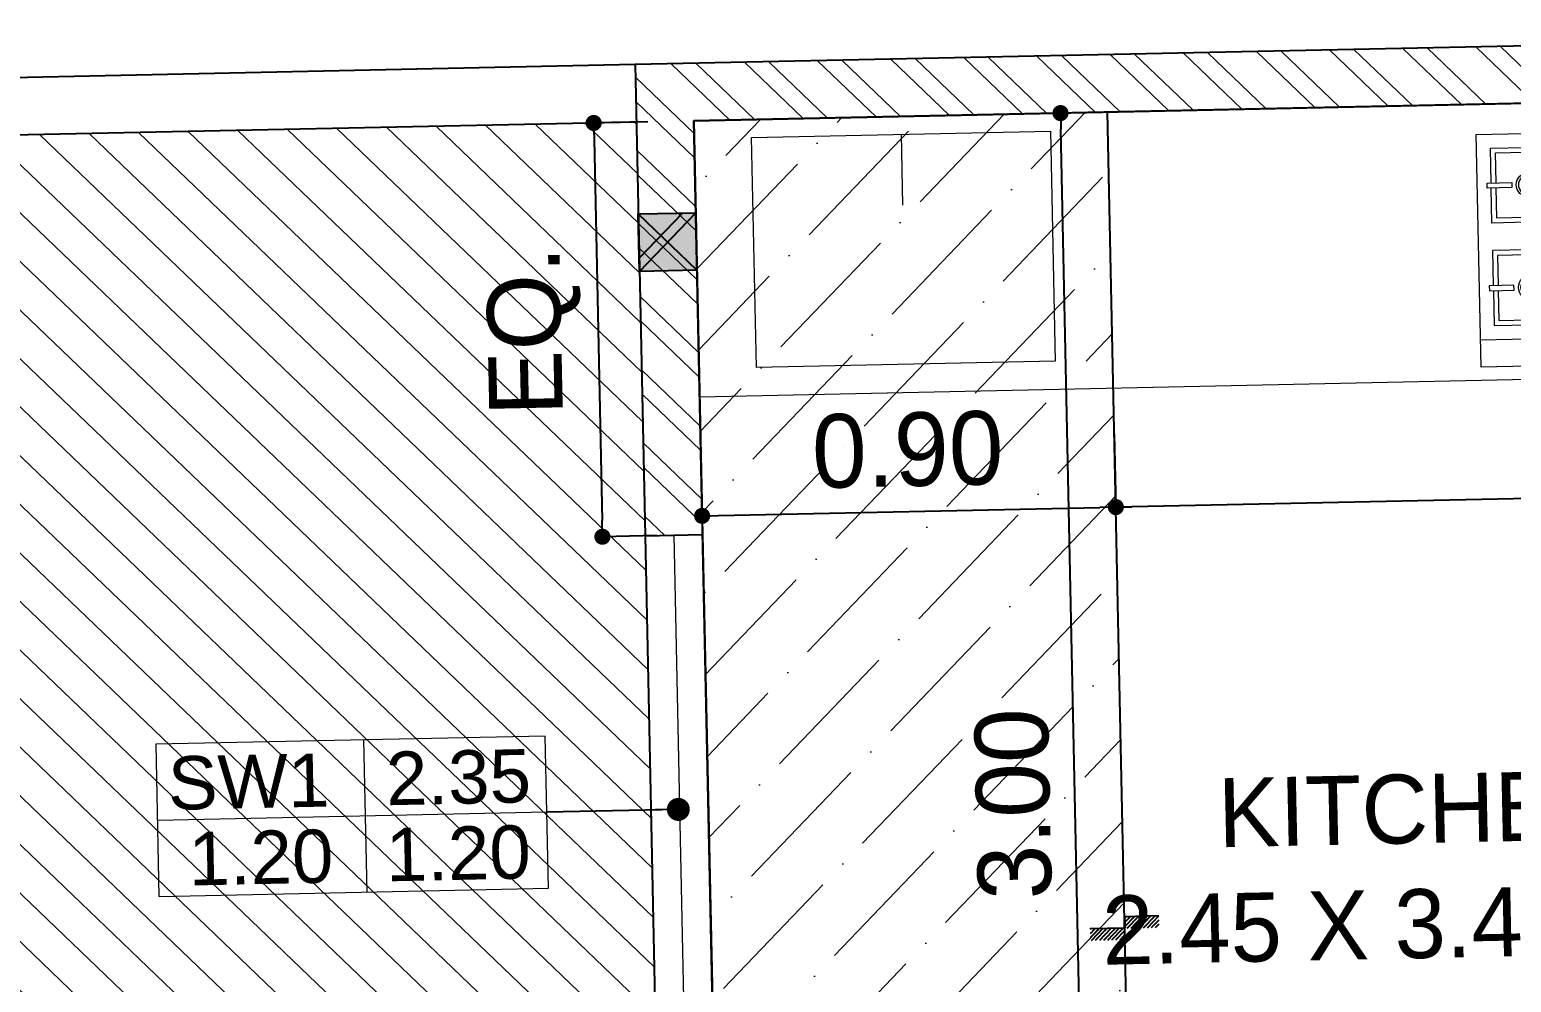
# Model space of a CAD drawing. Header units: metres. Extents: x 494 to 1845, y -666 to 1061.
# Drawn here: x 1412.5269 to 1412.8212, y 238.4526 to 238.6418 of the extents above; entities that cross this region are included whole.
import ezdxf

# ---------------------------------------------------------------- set-up
doc = ezdxf.new("R2010")
doc.units = ezdxf.units.M
doc.header["$MEASUREMENT"] = 0
doc.linetypes.add('1', pattern=[0])
doc.layers.get('Defpoints').update_dxf_attribs({"color": 12})
for name, color, linetype in [('A-AREA', 1, 'Continuous'), ('COLUMN', 1, 'Continuous'), ('TILE DROP', 180, '1'), ('VDA-TEXT', 250, '1'), ('VDA-WALL BELOW', 8, 'Continuous')]:
    doc.layers.add(name, color=color, linetype=linetype)
for name, color, linetype, lineweight in [('A-Furniture', 8, 'Continuous', 13), ('A-Wall Hatch', 8, 'Continuous', 9), ('DIMENSION', 8, 'Continuous', 5), ('VDA-DW TAGS', 4, 'Continuous', 9), ('VDA-FURNITURE', 8, 'Continuous', 13), ('VDA-HATCH', 8, 'Continuous', 9), ('VDA-WALL', 250, 'Continuous', 25), ('VDA-WINDOW', 5, 'Continuous', 9)]:
    doc.layers.add(name, color=color, linetype=linetype, lineweight=lineweight)
doc.styles.add('arial', font='arial.ttf', dxfattribs={"height": 0.3})
doc.styles.add('RS', font='GOTHIC.TTF')
doc.dimstyles.new('SMALL-1', dxfattribs={"dimtxt": 0.16, "dimasz": 0.035, "dimexe": 0, "dimexo": 0.1, "dimgap": 0.05, "dimtad": 1, "dimzin": 0, "dimdsep": 46, "dimtxsty": 'RS', "dimblk": 'DOT', "dimcen": 2.5, "dimclrd": 256, "dimclre": 256, "dimclrt": 5, "dimadec": 0, "dimazin": 0, "dimtfac": 1, "dimtdec": 3, "dimtofl": 0, "dimtmove": 0, "dimatfit": 3, "dimfxl": 0, "dimtolj": 1, "dimtzin": 0, "dimarcsym": 0})
pattern_1 = [(45, (1152.758408798573, 282.9493043231583), (-0.1104854345604985, 0.1104854345604985), [])]
pattern_2 = [(135.0000000000001, (-4.440892098500626e-16, 0.375), (-0.004419417382415919, -0.004419417382415927), [])]

# ---------------------------------------------------------------- blocks, each defined once
blk = doc.blocks.new('6555kkm')
at = {"lineweight": 30}
h = blk.add_hatch(color=5, dxfattribs=at)
h.dxf.hatch_style = 1
h.paths.add_polyline_path([(1152.883408798573, 282.9493043231583), (1152.758408798573, 282.9493043231583), (1152.758408798573, 283.0743043231584), (1152.883408798573, 283.0743043231584)])
h = blk.add_hatch()
h.set_pattern_fill('ANSI31', color=5, scale=1.250000000001137)
h.set_pattern_definition(pattern_1)
h.paths.add_polyline_path([(1152.758408798573, 283.0743043231584), (1152.883408798573, 283.0743043231584), (1152.883408798573, 282.9493043231583), (1152.758408798573, 282.9493043231583)])
h = blk.add_hatch()
h.set_pattern_fill('ANSI31', color=5, scale=1.250000000001137)
h.set_pattern_definition(pattern_1)
h.paths.add_polyline_path([(1152.758408798573, 283.0743043231584), (1152.883408798573, 283.0743043231584), (1152.883408798573, 282.9493043231583), (1152.758408798573, 282.9493043231583)])
at = {"layer": 'COLUMN', "color": 5, "lineweight": 25}
for p, q in [((1152.758408798573, 282.9493043231583), (1152.883408798573, 283.0743043231584)), ((1152.883408798573, 282.9493043231583), (1152.758408798573, 283.0743043231584))]:
    blk.add_line(p, q, dxfattribs=at)
blk.add_lwpolyline([(1152.758408798573, 283.0743043231584), (1152.883408798573, 283.0743043231584), (1152.883408798573, 282.9493043231583), (1152.758408798573, 282.9493043231583)], close=True, dxfattribs=at)
blk = doc.blocks.new('zw$417C')
at = {"layer": 'COLUMN', "color": 8, "lineweight": 30}
blk.add_blockref('6555kkm', (-1107.771030042973, -272.7117100724099, 1.252648577171225e-06), dxfattribs=at)
blk = doc.blocks.new('zw$80F')
at = {"layer": 'A-Furniture', "extrusion": (0.0001700572638900426, -4.782336523538391e-05, 0.9999999843967263)}
blk.add_line((0.06005996465682983, 0.4461597442859784, 4.547967870777294e-07), (0.06005996465682983, 2.328306436538696e-10), dxfattribs=at)
at = {"layer": 'A-Furniture', "extrusion": (0.0001700572638900425, -4.78233652353839e-05, 0.9999999843967262), "elevation": -1.066843014996266e-05}
for points in [[(0.5062197120860219, 3.37604433298111e-09), (1.862645149230957e-09, -6.984919309616089e-10), (-9.313225746154785e-10, 0.4461597438203171), (0.5062197092920542, 0.4461597478948534)], [(0.1769623979926109, 0.4247097575571388), (0.1662374036386609, 0.4247097574407235), (0.1662374045699835, 0.3710847881156951), (0.1769623979926109, 0.3710847882321104)], [(0.3893172759562731, 0.4247097591869533), (0.4000422693789005, 0.4247097593033686), (0.4000422703102231, 0.3710847899783403), (0.3893172759562731, 0.3710847899783403)], [(0.08150995336472988, 0.3292573114158586), (0.0815099524334073, 0.3399823053041473), (0.1351349223405123, 0.3399823056533933), (0.1351349223405123, 0.3292573118815199)], [(0.2616898501291871, 0.3399823067011312), (0.2616898501291871, 0.3292573128128424), (0.2080648802220821, 0.3292573124635965), (0.2080648802220821, 0.3399823062354699)], [(0.3045898247510195, 0.3399823070503771), (0.3045898256823421, 0.3292573131620884), (0.3582147946581244, 0.3292573136277497), (0.3582147946581244, 0.3399823075160384)], [(0.4847697224467993, 0.3292573146754876), (0.4847697224467993, 0.3399823085637763), (0.4311447525396943, 0.339982308098115), (0.4311447525396943, 0.3292573142098263)], [(0.1662374055013061, 0.2445298605598509), (0.1769623989239335, 0.2445298606762663), (0.1769623989239335, 0.2981548300012946), (0.1662374045699835, 0.2981548298848793)], [(0.4000422712415457, 0.2445298625389114), (0.3893172778189182, 0.2445298624224961), (0.3893172768875957, 0.2981548317475244), (0.4000422712415457, 0.2981548317475244)], [(0.1662374055013061, 0.2016298851231113), (0.1769623989239335, 0.2016298852395266), (0.1769623998552561, 0.1480049159144983), (0.1662374055013061, 0.1480049159144983)], [(0.4000422712415457, 0.2016298869857565), (0.3893172778189182, 0.2016298869857565), (0.3893172778189182, 0.1480049176607281), (0.4000422721728683, 0.1480049177771434)], [(0.08150995429605246, 0.1169024329865351), (0.08150995429605246, 0.1061774390982464), (0.1351349242031574, 0.1061774395639077), (0.1351349242031574, 0.1169024334521964)], [(0.2616898519918323, 0.1061774406116456), (0.2616898510605097, 0.116902434383519), (0.2080648820847273, 0.116902434034273), (0.2080648820847273, 0.1061774401459843)], [(0.3045898266136646, 0.1061774409608915), (0.3045898266136646, 0.116902434732765), (0.3582147965207696, 0.1169024351984262), (0.3582147965207696, 0.1061774413101375)], [(0.4847697233781219, 0.1169024362461641), (0.4847697243094444, 0.1061774423578754), (0.4311447544023395, 0.1061774418922141), (0.4311447544023395, 0.1169024357805029)], [(0.1769624007865787, 0.02144998835865408), (0.1662374073639512, 0.02144998835865408), (0.1662374064326286, 0.07507495756726712), (0.1769624007865787, 0.07507495768368244)], [(0.3893172787502408, 0.02144999010488391), (0.4000422731041908, 0.02144999022129923), (0.4000422721728683, 0.07507495954632759), (0.3893172787502408, 0.07507495942991227)]]:
    blk.add_lwpolyline(points, close=True, dxfattribs=at)
for points in [[(0.1662374036386609, 0.4161297623068094), (0.09008994698524475, 0.4161297617247328), (0.09008994791656733, 0.3399823053041473)], [(0.1662374036386609, 0.405404768534936), (0.1008149413391948, 0.4054047679528594), (0.1008149422705173, 0.3399823054205626)], [(0.2531098546460271, 0.3399823067011312), (0.2531098537147045, 0.4161297630053014), (0.1769623979926109, 0.4161297624232247)], [(0.2423848612233996, 0.3399823065847158), (0.2423848602920771, 0.4054047691170126), (0.1769623979926109, 0.405404768534936)], [(0.3131698202341795, 0.3399823071667925), (0.3131698193028569, 0.416129763587378), (0.3893172759562731, 0.4161297641694546)], [(0.3238948136568069, 0.3399823071667925), (0.3238948136568069, 0.4054047698155046), (0.3893172759562731, 0.4054047702811658)], [(0.4000422703102231, 0.4161297642858699), (0.4761897260323167, 0.4161297648679465), (0.4761897269636393, 0.339982308447361)], [(0.4000422703102231, 0.4054047703975812), (0.4654647326096892, 0.4054047708632424), (0.4654647326096892, 0.3399823083309457)], [(0.09008994791656733, 0.3292573115322739), (0.0900899488478899, 0.2531098551116884), (0.1662374055013061, 0.253109855693765)], [(0.1008149422705173, 0.3292573115322739), (0.1008149422705173, 0.2638348489999771), (0.1662374045699835, 0.2638348495820537)], [(0.1769623989239335, 0.2531098558101803), (0.2531098555773497, 0.2531098563922569), (0.2531098546460271, 0.3292573128128424)], [(0.1769623989239335, 0.2638348495820537), (0.2423848612233996, 0.2638348501641303), (0.2423848612233996, 0.3292573126964271)], [(0.3893172768875957, 0.2531098574399948), (0.3131698211655021, 0.2531098568579182), (0.3131698202341795, 0.3292573132785037)], [(0.3893172768875957, 0.2638348513282835), (0.3238948145881295, 0.2638348508626223), (0.3238948145881295, 0.329257313394919)], [(0.4761897269636393, 0.3292573145590723), (0.4761897278949618, 0.2531098581384867), (0.4000422712415457, 0.2531098575564101)], [(0.4654647335410118, 0.3292573144426569), (0.4654647335410118, 0.2638348519103602), (0.4000422712415457, 0.2638348514446989)], [(0.09008994977921247, 0.1169024331029505), (0.0900899488478899, 0.1930498894071206), (0.1662374055013061, 0.1930498901056126)], [(0.1008149432018399, 0.1169024331029505), (0.1008149432018399, 0.1823248956352472), (0.1662374055013061, 0.1823248962173238)], [(0.1769623998552561, 0.1930498901056126), (0.2531098555773497, 0.1930498908041045), (0.2531098565086722, 0.116902434383519)], [(0.1769623998552561, 0.1823248963337392), (0.2423848621547222, 0.1823248967994004), (0.2423848621547222, 0.1169024342671037)], [(0.3893172778189182, 0.1930498918518424), (0.3131698211655021, 0.1930498912697658), (0.3131698220968246, 0.1169024348491803)], [(0.3893172778189182, 0.1823248979635537), (0.3238948155194521, 0.1823248974978924), (0.3238948155194521, 0.1169024349655956)], [(0.4761897288262844, 0.1169024361297488), (0.4761897278949618, 0.1930498925503343), (0.4000422712415457, 0.1930498919682577)], [(0.4654647344723344, 0.1169024361297488), (0.4654647344723344, 0.1823248986620456), (0.4000422721728683, 0.182324898079969)], [(0.1662374064326286, 0.03002998337615281), (0.09008995071053505, 0.0300299827940762), (0.09008994977921247, 0.1061774392146617)], [(0.1662374064326286, 0.04075497726444155), (0.1008149441331625, 0.04075497679878026), (0.1008149441331625, 0.106177439331077)], [(0.2531098565086722, 0.1061774404952303), (0.2531098574399948, 0.03002998407464474), (0.1769624007865787, 0.03002998349256814)], [(0.2423848630860448, 0.1061774403788149), (0.2423848630860448, 0.04075497784651816), (0.1769624007865787, 0.04075497738085687)], [(0.3131698220968246, 0.1061774409608915), (0.3131698230281472, 0.03002998454030603), (0.3893172787502408, 0.03002998523879796)], [(0.3238948155194521, 0.1061774410773069), (0.3238948164507747, 0.04075497854501009), (0.3893172787502408, 0.04075497901067138)], [(0.4000422731041908, 0.03002998523879796), (0.476189729757607, 0.03002998593728989), (0.4761897288262844, 0.1061774423578754)], [(0.4000422731041908, 0.0407549791270867), (0.465464735403657, 0.04075497970916331), (0.4654647344723344, 0.1061774422414601)]]:
    blk.add_lwpolyline(points, dxfattribs=at)
at = {"layer": 'A-Furniture', "extrusion": (0.0001700572638900425, -4.78233652353839e-05, 0.9999999843967262)}
for centre, radius in [((0.1715999056494323, 0.3346198096294238, -1.066843017786334e-05), 0.0268124846496025), ((0.1715999056494323, 0.3346198096294238, -1.066843017786334e-05), 0.0214499877197444), ((0.3946797728108046, 0.3346198113756665, -1.066843070753518e-05), 0.0268124846496025), ((0.3946797728108046, 0.3346198113756665, -1.066843070753518e-05), 0.0214499877197444), ((0.03002998689591295, 0.2874298348837457, -1.066842961552334e-05), 0.0107249938598722), ((0.03002998724480616, 0.2445298600964426, -1.066843031405722e-05), 0.0107249938598722), ((0.03002998759369927, 0.201629884028573, -1.066843038291535e-05), 0.0107249938598722), ((0.03002998794259228, 0.1587299092412676, -1.066842994458029e-05), 0.0107249938598722), ((0.1715999074636763, 0.111539937405965, -1.066842962649786e-05), 0.0268124846496025), ((0.1715999074636763, 0.111539937405965, -1.066842962649786e-05), 0.0214499877197444), ((0.3946797746250487, 0.1115399385701247, -1.066843035570653e-05), 0.0268124846496025), ((0.3946797746250487, 0.1115399385701247, -1.066843035570653e-05), 0.0214499877197444)]:
    blk.add_circle(centre, radius, dxfattribs=at)
blk = doc.blocks.new('zw$9BC4')
at = {"layer": 'VDA-FURNITURE'}
blk.add_line((0.3249999999992728, 0), (0.3249999999992728, 0.1543660874788961), dxfattribs=at)
blk.add_lwpolyline([(0, 0), (0.6499999999985455, 0), (0.6499999999985455, 0.5000000000007274), (0, 0.5000000000007274)], close=True, dxfattribs=at)
blk = doc.blocks.new('_Dot')
at = {"color": 0, "linetype": 'ByBlock', "lineweight": -2}
blk.add_line((-0.5, 0), (-1, 0), dxfattribs=at)
at = {"color": 0, "linetype": 'ByBlock', "const_width": 0.5}
blk.add_lwpolyline([(-0.25, 0, 1), (0.25, 0, 1)], format="xyb", close=True, dxfattribs=at)
blk = doc.blocks.new('*D417')
at = {"layer": 'Defpoints', "color": 0, "transparency": 16777216}
for p in [(4.212751843510205, 1.544171315403275), (4.31503673610132, 1.544171315403275), (4.31503673610132, -1.455828684596781)]:
    blk.add_point(p, dxfattribs=at)
at = {"layer": 'DIMENSION', "lineweight": -2, "transparency": 16777216}
for p, q in [((4.21503673610132, 1.544171315403275), (4.212751843510205, 1.544171315403275)), ((4.212751843510205, -1.420828684596781), (4.212751843510205, 1.509171315403276)), ((4.21503673610132, -1.455828684596781), (4.212751843510205, -1.455828684596781))]:
    blk.add_line(p, q, dxfattribs=at)
at = {"layer": 'DIMENSION', "lineweight": -2, "transparency": 16777216, "xscale": 0.035, "yscale": 0.035, "zscale": 0.035}
for p, rotation in [((4.212751843510205, 1.544171315403275), 90), ((4.212751843510205, -1.455828684596781), 270)]:
    blk.add_blockref('_Dot', p, dxfattribs=dict(at, rotation=rotation))
at = {"layer": 'DIMENSION', "color": 5, "transparency": 16777216, "insert": (4.078727370362686, 0.04417131540324704), "char_height": 0.16, "attachment_point": 5, "rotation": 90, "style": 'RS'}
blk.add_mtext('\\A1;3.00', dxfattribs=at)
blk = doc.blocks.new('*D418')
at = {"layer": 'Defpoints', "color": 0, "transparency": 16777216}
for p in [(3.415036736101229, 0.9441713154047306), (4.31503673610132, 0.9441713154047306), (4.31503673610132, 0.6849889876941688)]:
    blk.add_point(p, dxfattribs=at)
at = {"layer": 'DIMENSION', "lineweight": -2, "transparency": 16777216}
for p, q in [((3.415036736101229, 0.8441713154047307), (3.415036736101229, 0.6849889876941688)), ((4.31503673610132, 0.8441713154047307), (4.31503673610132, 0.6849889876941688)), ((3.450036736101229, 0.6849889876941688), (4.280036736101319, 0.6849889876941688))]:
    blk.add_line(p, q, dxfattribs=at)
at = {"layer": 'DIMENSION', "lineweight": -2, "transparency": 16777216, "xscale": 0.035, "yscale": 0.035, "zscale": 0.035, "rotation": 180}
blk.add_blockref('_Dot', (3.415036736101229, 0.6849889876941688), dxfattribs=at)
at = {"layer": 'DIMENSION', "lineweight": -2, "transparency": 16777216, "xscale": 0.035, "yscale": 0.035, "zscale": 0.035}
blk.add_blockref('_Dot', (4.31503673610132, 0.6849889876941688), dxfattribs=at)
at = {"layer": 'DIMENSION', "color": 5, "transparency": 16777216, "insert": (3.865036736101274, 0.8190134608416875), "char_height": 0.16, "attachment_point": 5, "style": 'RS'}
blk.add_mtext('\\A1;0.90', dxfattribs=at)
blk = doc.blocks.new('*D419')
at = {"layer": 'Defpoints', "color": 0, "transparency": 16777216}
for p in [(4.31503673610132, 0.9441713154047306), (6.765036736101365, 0.9441713154047306), (4.31503673610132, 0.6849889876941688)]:
    blk.add_point(p, dxfattribs=at)
at = {"layer": 'DIMENSION', "lineweight": -2, "transparency": 16777216}
for p, q in [((4.31503673610132, 0.8441713154047307), (4.31503673610132, 0.6849889876941688)), ((6.765036736101365, 0.8441713154047307), (6.765036736101365, 0.6849889876941688)), ((6.730036736101365, 0.6849889876941688), (4.35003673610132, 0.6849889876941688))]:
    blk.add_line(p, q, dxfattribs=at)
at = {"layer": 'DIMENSION', "lineweight": -2, "transparency": 16777216, "xscale": 0.035, "yscale": 0.035, "zscale": 0.035, "rotation": 180}
blk.add_blockref('_Dot', (4.31503673610132, 0.6849889876941688), dxfattribs=at)
at = {"layer": 'DIMENSION', "lineweight": -2, "transparency": 16777216, "xscale": 0.035, "yscale": 0.035, "zscale": 0.035}
blk.add_blockref('_Dot', (6.765036736101365, 0.6849889876941688), dxfattribs=at)
at = {"layer": 'DIMENSION', "color": 5, "transparency": 16777216, "insert": (5.540036736101342, 0.8190134608416875), "char_height": 0.16, "attachment_point": 5, "style": 'RS'}
blk.add_mtext('\\A1;2.45', dxfattribs=at)
blk = doc.blocks.new('*D440')
at = {"layer": 'Defpoints', "color": 0, "transparency": 16777216}
for p in [(3.415036736101229, 1.544171315403275), (3.197202062278393, 0.6441713154031845), (3.415036736101229, 0.6441713154031845)]:
    blk.add_point(p, dxfattribs=at)
at = {"layer": 'DIMENSION', "lineweight": -2, "transparency": 16777216}
for p, q in [((3.315036736101229, 1.544171315403275), (3.197202062278393, 1.544171315403275)), ((3.197202062278393, 1.509171315403276), (3.197202062278393, 0.6791713154031845)), ((3.315036736101229, 0.6441713154031845), (3.197202062278393, 0.6441713154031845))]:
    blk.add_line(p, q, dxfattribs=at)
at = {"layer": 'DIMENSION', "lineweight": -2, "transparency": 16777216, "xscale": 0.035, "yscale": 0.035, "zscale": 0.035}
for p, rotation in [((3.197202062278393, 1.544171315403275), 90), ((3.197202062278393, 0.6441713154031845), 270)]:
    blk.add_blockref('_Dot', p, dxfattribs=dict(at, rotation=rotation))
at = {"layer": 'DIMENSION', "color": 5, "transparency": 16777216, "insert": (3.058881192122037, 1.09417131540323), "char_height": 0.16, "attachment_point": 5, "rotation": 90, "style": 'RS'}
blk.add_mtext('\\A1;EQ.', dxfattribs=at)
blk = doc.blocks.new('SW1 F')
at = {"layer": 'VDA-DW TAGS'}
for p, q in [((1527.369745910431, 323.1431719988803), (1527.369745910431, 323.4740465886106)), ((1527.764486114183, 323.3086092937455), (1526.917202292456, 323.3086092937455))]:
    blk.add_line(p, q, dxfattribs=at)
blk.add_lwpolyline([(1527.764486114183, 323.4740465886106), (1526.917202292456, 323.4740465886106), (1526.917202292456, 323.1431719988803), (1527.764486114183, 323.1431719988803)], close=True, dxfattribs=at)
at = {"layer": 'VDA-DW TAGS', "char_height": 0.1159809851405905, "attachment_point": 8, "style": 'arial'}
for s, insert, width in [('SW1', (1527.117416534167, 323.3292707131376), 0.2822932409837917), ('2.35', (1527.573862303217, 323.3292707131376), 0.2822932409837917), ('1.20', (1527.140537899848, 323.1638334182725), 0.275840167237977), ('1.20', (1527.569960152135, 323.1638334182725), 0.3661736348513708)]:
    blk.add_mtext(s, dxfattribs=dict(at, insert=insert, width=width))
blk = doc.blocks.new('TT-level diff-flat-14')
at = {"layer": 'TILE DROP'}
h = blk.add_hatch(dxfattribs=at)
h.set_pattern_fill('ANSI31', color=256, scale=0.05, angle=90.00000000000006, style=0)
h.set_pattern_definition(pattern_2)
h.paths.add_polyline_path([(-0.07499999999998863, 0.02500000000000568), (-0.07499999999998863, 0), (0, 0), (0, 0.02500000000000568)])
h = blk.add_hatch(dxfattribs=at)
h.set_pattern_fill('ANSI31', color=256, scale=0.05, angle=90.00000000000006, style=0)
h.set_pattern_definition(pattern_2)
h.paths.add_polyline_path([(0, 0), (0, -0.02500000000000568), (0.07499999999998863, -0.02500000000000568), (0.07499999999998863, 0)])
for points in [[(0, 0), (-0.07499999999998863, 0)], [(0.07499999999998863, -0.02500000000000568), (0, -0.02500000000000568), (0, 0), (-0.07499999999998863, 0)]]:
    blk.add_lwpolyline(points, dxfattribs=at)
blk = doc.blocks.new('AFDADSFADSF')
at = {"layer": 'A-Wall Hatch', "ltscale": 0.1}
h = blk.add_hatch(dxfattribs=at)
h.set_pattern_fill('ANSI32', color=256, scale=0.3, angle=270)
h.set_pattern_definition([(315, (5.06503673610132, -8.955828684596781), (0.07954951288348662, 0.07954951288348659), []), (315, (5.06503673610132, -9.008861693096776), (0.07954951288348662, 0.07954951288348659), [])])
h.paths.add_polyline_path([(3.290036736101229, 0.6441713154032414), (3.415036736101229, 0.6441713154032414), (3.415036736101229, 1.544171315403275), (6.765036736101365, 1.544171315403275), (6.765036736101365, -1.880828684596736), (5.515036736101365, -1.880828684596736), (5.515036736101365, -2.005828684596736), (7.240036736101274, -2.005828684596736), (7.240036736101274, -1.880828684596736), (6.890036736101365, -1.880828684596736), (6.890036736101365, -0.5308286845967132), (7.240036736101274, -0.5308286845967132), (7.240036736101274, -0.4058286845967132), (6.890036736101365, -0.4058286845967132), (6.890036736101365, 1.669171315403275), (3.290036736101229, 1.669171315403275)])
h.paths.add_polyline_path([(-1.30996326389868, -6.805828684596747), (-1.18496326389868, -6.805828684596747), (-1.184963263898683, 0.9441713154031959), (0.1650367361012286, 0.9441713154031959), (0.1650367361012286, -0.005828684596792755), (0.2900367361012286, -0.005828684596792755), (0.2900367361012286, 1.069171315403196), (-1.30996326389868, 1.069171315403196)])
h.paths.add_polyline_path([(-0.4349632638986805, -1.580828684596781), (1.81503673610132, -1.580828684596781), (1.81503673610132, -4.455828684596781), (1.94003673610132, -4.455828684596781), (1.94003673610132, -1.580828684596781), (2.31503673610132, -1.580828684596781), (2.31503673610132, -1.455828684596781), (0.2900367361012286, -1.455828684596781), (0.2900367361012286, -0.6058286845968155), (0.1650367361012286, -0.6058286845968155), (0.1650367361012286, -1.455828684596781), (-0.4349632638986805, -1.455828684596781)])
h.paths.add_polyline_path([(2.84003673610141, -5.480828684596759), (4.94003673610132, -5.480828684596759), (4.94003673610132, -8.955828684596781), (5.06503673610132, -8.955828684596781), (5.06503673610132, -5.355828684596759), (2.84003673610141, -5.355828684596759)])
h.paths.add_polyline_path([(7.365036736101274, -5.480828684596759), (7.365036736101274, -7.40582868459677), (7.490036736101274, -7.40582868459677), (7.490036736101274, -5.480828684596759), (8.365036736101274, -5.480828684596759), (8.365036736101274, -0.4058286845967132), (8.240036736101274, -0.4058286845967132), (8.240036736101274, -5.355828684596759), (7.365036736101274, -5.355828684596759)])
h.paths.add_polyline_path([(2.915036736101229, -1.580689237993226), (2.915036736101229, -1.455828684596781), (3.290036736101229, -1.455828684596781), (3.290036736101229, -0.5558286845968041), (3.415036736101229, -0.5558286845968041), (3.415036736101229, -1.455828684596781), (4.31503673610132, -1.455828684596781), (4.31503673610132, -2.005828684596793), (4.19003673610132, -2.005828684596793), (4.19003673610132, -1.580828684596781), (3.415036736101229, -1.580828684596781), (3.415036736101229, -4.455828684596781), (3.290036736101229, -4.455828684596781), (3.290036736101229, -3.65582868459677), (2.69003673610132, -3.65582868459677), (2.69003673610132, -3.53082868459677), (3.290036736101229, -3.53082868459677), (3.290036736101229, -1.580828684596781), (2.920939464753019, -1.580828684596781), (2.920939464753019, -1.580689237993226)])
h.paths.add_polyline_path([(1.215036736101319, -5.480828684596759), (1.81503673610132, -5.480828684596759), (1.81503673610132, -8.955828684596781), (1.94003673610132, -8.955828684596781), (1.94003673610132, -5.355828684596759), (1.215036736101319, -5.355828684596759)])
h.paths.add_polyline_path([(-1.18496326389868, -5.480828684596759), (-1.18496326389868, -5.355828684596759), (-0.5849632638986805, -5.355828684596759), (-0.5849632638986805, -5.480828684596759)])
h.paths.add_polyline_path([(6.865036736101274, -5.480828684596759), (6.865036736101274, -5.355828684596759), (7.365036736101274, -5.355828684596759), (7.365036736101274, -5.480828684596759)])
at = {"layer": 'VDA-HATCH'}
h = blk.add_hatch(dxfattribs=at)
h.set_pattern_fill('ANSI36', color=43)
h.set_pattern_definition([(45, (-42512.66197753247, 14913.07376879092), (0.06629126073623882, 0.2430679560328759), [0.3125, -0.0625, 0, -0.0625])])
h.paths.add_polyline_path([(5.06503673610132, -7.28082868459677), (7.365036736101274, -7.28082868459677), (7.365036736101274, -5.480828684596759), (5.06503673610132, -5.480828684596759)])
h.paths.add_polyline_path([(-1.18496326389868, -6.680828684596747), (1.81503673610132, -6.680828684596747), (1.81503673610132, -5.480828684596759), (-1.18496326389868, -5.480828684596759)])
h.paths.add_polyline_path([(4.31503673610132, -1.455828684596781), (3.415036736101229, -1.455828684596781), (3.415036736101229, 1.544171315403275), (4.31503673610132, 1.544171315403275)])
at = {"layer": 'A-AREA'}
blk.add_lwpolyline([(-1.18496326389868, 0.9441713154031959), (0.1650367361012286, 0.9441713154031959), (0.1650362508371472, -1.580842047889746), (3.415036736101229, -1.580842047889746), (3.415036736101229, 1.544171315403275), (6.765036736101365, 1.544171315403275), (6.765036736101365, -0.5308286845967132), (7.240036736101274, -0.5308286845967132), (7.240036736101274, -0.4058286845967132), (8.240036736101274, -0.4058286845967132), (8.240036736101274, -5.355828684596759), (7.365036736101274, -5.355828684596759), (7.365036736101274, -7.28082868459677), (4.94003673610132, -7.28082868459677), (4.940036743503015, -8.830957452219366), (1.94003673610132, -8.830828684596781), (1.94003673610132, -6.680828684596747), (-1.18496326389868, -6.680828684596747), (-1.18496326389868, 0.9441713154031959)], dxfattribs=at)
at = {"layer": 'VDA-FURNITURE'}
blk.add_line((3.415036735353397, 0.9441713154047306), (6.765036736101365, 0.9441713154047306), dxfattribs=at)
at = {"layer": 'VDA-WALL'}
for p, q in [((3.290036736101229, 1.669171315403275), (3.290036736101229, 0.6441713154032414)), ((6.890036736101365, 1.669171315403275), (3.290036736101229, 1.669171315403275)), ((3.415036736101229, 1.544171315403275), (3.415036736101229, 0.6441713154032414)), ((6.765036736101365, 1.544171315403275), (3.415036736101229, 1.544171315403275)), ((4.31503673610132, -2.005828684596793), (4.31503673610132, 1.544171315403275)), ((3.290036736101229, 0.6441713154032414), (3.415036736101229, 0.6441713154032414))]:
    blk.add_line(p, q, dxfattribs=at)
at = {"layer": 'VDA-WALL BELOW'}
for p, q in [((3.290036736101229, 0.6441713154031845), (3.290036736101229, -0.5558286845968041)), ((3.415036736101229, 0.6441713154031845), (3.415036736101229, -0.5558286845968041))]:
    blk.add_line(p, q, dxfattribs=at)
at = {"layer": 'VDA-WINDOW'}
blk.add_line((3.352536736101229, 0.6441713154031845), (3.352536736101229, -0.5558286845968041), dxfattribs=at)
at = {"xscale": -1, "rotation": 180}
blk.add_blockref('TT-level diff-flat-14', (4.31503673610132, -0.2308286845967586), dxfattribs=at)
at = {"layer": 'VDA-FURNITURE', "xscale": -1, "rotation": 180.0000002734227}
blk.add_blockref('zw$9BC4', (3.540036735353397, 1.505379039688762), dxfattribs=at)
at = {"layer": 'VDA-FURNITURE', "rotation": 90.000000273361}
blk.add_blockref('zw$80F', (5.561986806769028, 0.9721666907462918, 8.608633879401448e-05), dxfattribs=at)
at = {"layer": 'VDA-HATCH'}
blk.add_blockref('SW1 F', (-1524.700685213728, -323.2607025748385), dxfattribs=at)
at = {"layer": 'VDA-TEXT', "insert": (5.403462669310102, 0.09061100876567707), "char_height": 0.15, "width": 1.314504061156185e-11, "attachment_point": 3, "style": 'arial'}
blk.add_mtext('\\pi0.73399;{\\fCentury Gothic|b0|i0|c0|p34;KITCHEN  }\\P\\pi0.57038;{\\fCentury Gothic|b0|i0|c0|p34;2.45 X 3.425}', dxfattribs=at)
at = {"layer": 'DIMENSION'}
dim = blk.add_linear_dim(base=(3.197202062278393, 0.6441713154031845), p1=(3.415036736101229, 1.544171315403275), p2=(3.415036736101229, 0.6441713154031845), angle=90, text='EQ.', dimstyle='SMALL-1', dxfattribs=at)
dim.commit()
dim.dimension.update_dxf_attribs({"geometry": '*D440', "text_midpoint": (3.197202062278393, 1.09417131540323), "dimtype": 160})
dim = blk.add_linear_dim(base=(4.212751843510205, 1.544171315403275), p1=(4.31503673610132, -1.455828684596781), p2=(4.31503673610132, 1.544171315403275), angle=90, dimstyle='SMALL-1', dxfattribs=at)
dim.commit()
dim.dimension.update_dxf_attribs({"geometry": '*D417', "text_midpoint": (4.078727370362686, 0.04417131540324704)})
for p1, picture, middle in [((3.415036736101229, 0.9441713154047306), '*D418', (3.865036736101274, 0.8190134608416875)), ((6.765036736101365, 0.9441713154047306), '*D419', (5.540036736101342, 0.8190134608416875))]:
    dim = blk.add_linear_dim(base=(4.31503673610132, 0.6849889876941688), p1=p1, p2=(4.31503673610132, 0.9441713154047306), dimstyle='SMALL-1', dxfattribs=at)
    dim.commit()
    dim.dimension.update_dxf_attribs({"geometry": picture, "text_midpoint": middle})
blk.add_leader([(3.349810591309961, 0.0479067189069724), (3.063800900455135, 0.0479067189069724)], dimstyle='SMALL-1', override={"dimasz": 0.05, "dimclrd": 4, "dimldrblk": 'Dot'}, dxfattribs=at)

msp = doc.modelspace()

# ---------------------------------------------------------------- hatches: boundary and pattern name
at = {"layer": 'A-Wall Hatch'}
h = msp.add_hatch(dxfattribs=at)
h.set_pattern_fill('ANSI31', color=62, scale=0.05570871330344526, angle=271.2088548101106)
h.set_pattern_definition([(316.2088548101105, (1281.38720862594, 210.3242092367915), (0.004819023894618941, 0.005026786521544056), [])])
h.paths.add_polyline_path([(1412.647420972093, 238.6234522555404), (1412.37350339754, 238.6176721488263), (1412.374416731617, 238.5743009879835), (1412.37441571439, 238.5743009665229), (1412.374658498943, 238.5628840022615), (1412.37686102527, 238.4585069206845), (1412.37928251226, 238.3437533570726), (1412.564175529739, 238.3476563988216), (1412.653198811606, 238.3495320756757), (1412.651706078158, 238.4202938018807)])
h.paths.add_polyline_path([(1413.812322855633, 238.3739954701381), (1413.606884478339, 238.3696603506461), (1413.601730557335, 238.6139031685427), (1413.807168934629, 238.6182382880346)])

# ---------------------------------------------------------------- linework, layer by layer
at = {"layer": 'VDA-WALL BELOW'}
for p, q in [((1412.647180135439, 238.6348654347374), (1412.36184899748, 238.6288444832609, -1.776001775254723)), ((1412.647420972099, 238.6234522555386), (1412.36208983414, 238.6174313040615, -1.776001775254723))]:
    msp.add_line(p, q, dxfattribs=at)

# ---------------------------------------------------------------- block references
at = {"xscale": 0.09132575951384468, "yscale": 0.09132575951384468, "zscale": 0.09132575951384468, "rotation": 1.208854810110589}
msp.add_blockref('AFDADSFADSF', (1412.349996146047, 238.4761220106099), dxfattribs=at)
at = {"layer": 'COLUMN', "color": 6, "lineweight": 30, "xscale": 0.09132575951384468, "yscale": 0.09132575951384468, "zscale": 0.09132575951384468, "rotation": 1.208854810110589}
msp.add_blockref('zw$417C', (1408.560177919926, 237.5723542464608), dxfattribs=at)

doc.saveas('drawing.dxf')
